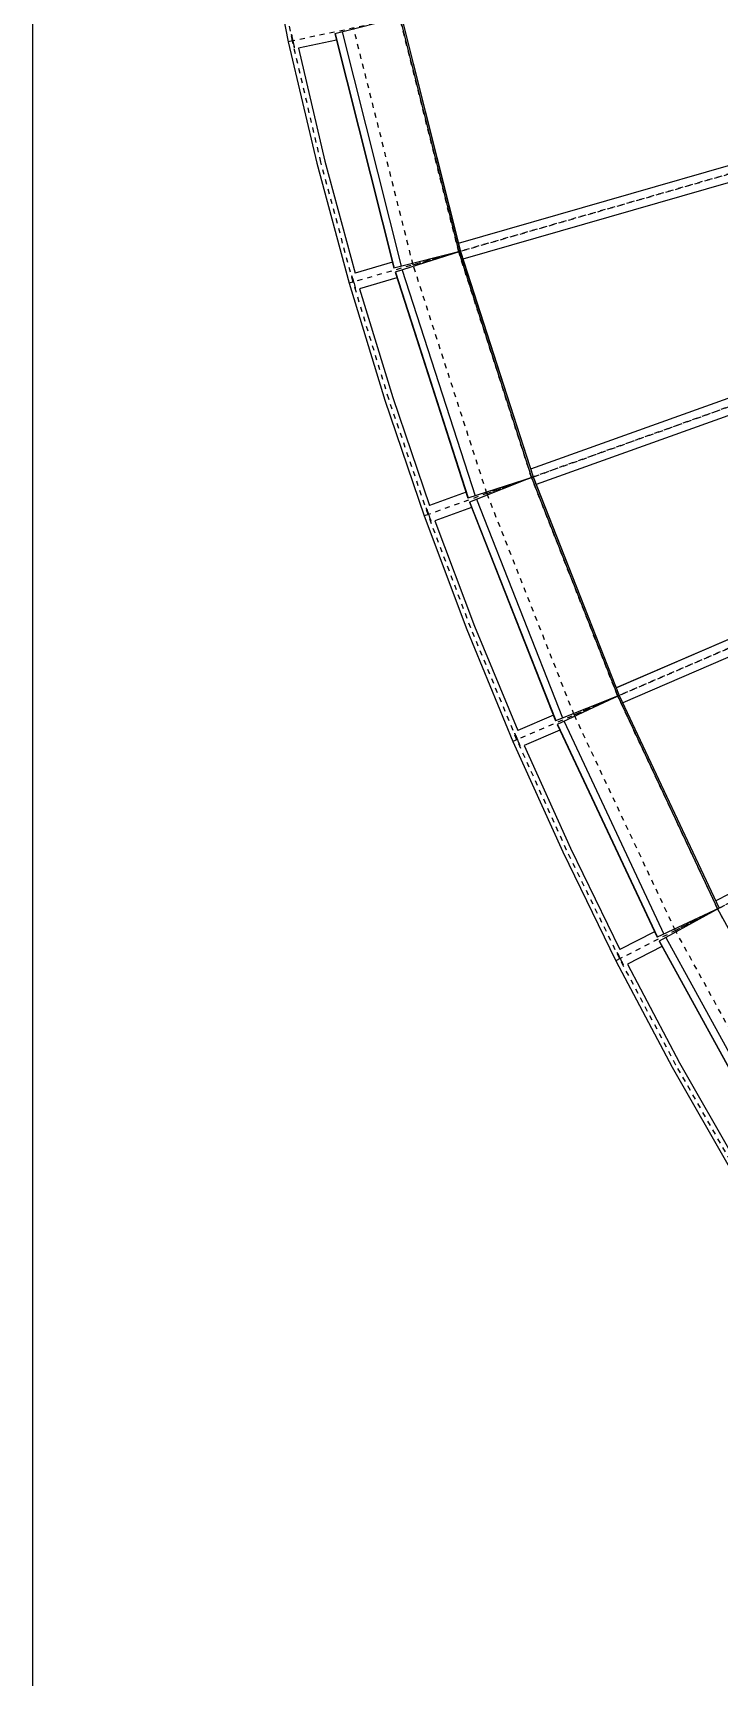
# Model space of a CAD drawing. Header units: millimetres. Extents: x 149919 to 150445, y 136651 to 136866.
# Drawn here: x 150191.66 to 150205.24, y 136682.97 to 136715.48 of the extents above; entities that cross this region are included whole.
import ezdxf

# ---------------------------------------------------------------- set-up
doc = ezdxf.new("R2010")
doc.units = ezdxf.units.MM
doc.header["$LTSCALE"] = 0.25
doc.linetypes.add('CENTER', pattern=[50.8, 31.75, -6.35, 6.35, -6.35])
doc.linetypes.add('XKITLINE00', pattern=[0])

# ---------------------------------------------------------------- blocks, each defined once
blk = doc.blocks.new('çatıı')
at = {"color": 8, "linetype": 'XKITLINE00'}
for p, q in [((5444.4, 6722.3), (5490.1, 6492.7)), ((5713.6, 6541.8), (5582.4, 6508.8)), ((5710.5, 6541.1), (5827.2, 6077.5)), ((5713.7, 6541.7), (5830.2, 6078.5)), ((5713.8, 6541.8), (5830.4, 6078.5)), ((5496, 6508), (5496.1, 6507.7)), ((5496.1, 6507.7), (5496.7, 6505.8)), ((5496.2, 6507.4), (5496.2, 6507.3)), ((5496.2, 6507.3), (5496.8, 6505.4)), ((5496.7, 6505.8), (5497.3, 6503.4)), ((5496.8, 6505.4), (5497.4, 6503.1)), ((5497.3, 6503.4), (5498, 6500.7)), ((5497.4, 6503.1), (5498, 6500.5)), ((5582.4, 6508.8), (5699, 6045.3)), ((5582.9, 6508.9), (5699.5, 6045.4)), ((5596.8, 6512.4), (5713.5, 6048.9)), ((5498.4, 6494.5), (5490.1, 6492.7)), ((5498.4, 6494.5), (5490.1, 6492.7)), ((5490.1, 6492.7), (5546.3, 6253)), ((5497.4, 6494.3), (5497.4, 6494.2)), ((5497.4, 6494.2), (5497.4, 6494.2)), ((5498, 6500.7), (5498.7, 6497.7)), ((5498, 6500.5), (5498.7, 6497.6)), ((5499.3, 6494.7), (5498.4, 6494.5)), ((5499.3, 6494.7), (5498.4, 6494.5)), ((5498.7, 6497.7), (5499.4, 6494.7)), ((5498.7, 6497.6), (5499.3, 6494.7)), ((5499.3, 6494.7), (5499.9, 6491.7)), ((5499.4, 6494.7), (5500, 6491.6)), ((5499.9, 6491.7), (5500.5, 6488.8)), ((5500, 6491.6), (5500.5, 6488.6)), ((5500.5, 6488.8), (5500.9, 6486.1)), ((5500.5, 6488.6), (5501, 6485.8)), ((5500.9, 6486.1), (5501.3, 6483.8)), ((5501, 6485.8), (5501.4, 6483.4)), ((5501.3, 6483.8), (5501.6, 6481.9)), ((5501.4, 6483.4), (5501.7, 6481.4)), ((5501.6, 6481.9), (5501.6, 6481.7)), ((5501.7, 6481.4), (5501.7, 6481.1)), ((5585.5, 6496.3), (5510.3, 6480.5)), ((5510.3, 6480.5), (5562.6, 6257.1)), ((6587.6, 6313.3), (5826.4, 6094.3)), ((6587.6, 6313.3), (5826.4, 6094.3)), ((6596.5, 6282.3), (5835.3, 6063.3)), ((6596.5, 6282.3), (5835.3, 6063.3)), ((5546.3, 6253), (5610.3, 6015.3)), ((5562.6, 6257.1), (5622.2, 6035.5)), ((5696.1, 6056.8), (5622.2, 6035.6)), ((5830.3, 6078.3), (5699, 6045.3)), ((5830.2, 6078.5), (5701.4, 6037)), ((5827.2, 6077.5), (5971.1, 5631.3)), ((5830.3, 6078.3), (5974.2, 5632.5)), ((5830.4, 6078.5), (5974.3, 5632.4)), ((5619.3, 6017.9), (5610.3, 6015.3)), ((5619.3, 6017.9), (5610.3, 6015.3)), ((5610.3, 6015.3), (5680.8, 5784.1)), ((5615.1, 6031), (5615.2, 6030.7)), ((5615.2, 6030.7), (5615.9, 6028.8)), ((5615.2, 6030.4), (5615.3, 6030.3)), ((5615.3, 6030.3), (5616, 6028.4)), ((5615.9, 6028.8), (5616.7, 6026.5)), ((5616, 6028.4), (5616.7, 6026.2)), ((5616.7, 6026.5), (5617.5, 6023.9)), ((5616.7, 6026.2), (5617.6, 6023.6)), ((5617.5, 6023.9), (5618.4, 6021)), ((5617.6, 6023.6), (5618.4, 6020.8)), ((5618.4, 6021), (5619.3, 6017.9)), ((5618.4, 6020.8), (5619.3, 6017.9)), ((5619.3, 6017.9), (5620.2, 6014.9)), ((5619.3, 6017.9), (5620.1, 6015)), ((5620.1, 6015), (5620.9, 6012.2)), ((5620.2, 6014.9), (5621, 6012)), ((5705, 6025.8), (5631.1, 6004.5)), ((5701.4, 6037), (5845.4, 5590.7)), ((5701.9, 6037.1), (5845.9, 5590.9)), ((5715.6, 6041.5), (5859.6, 5595.3)), ((5620.9, 6012.2), (5621.5, 6009.5)), ((5621, 6012), (5621.6, 6009.3)), ((5621.5, 6009.5), (5622.1, 6007.2)), ((5621.6, 6009.3), (5622.2, 6006.9)), ((5622.1, 6007.2), (5622.5, 6005.3)), ((5622.2, 6006.9), (5622.6, 6004.9)), ((5622.5, 6005.3), (5622.5, 6005.2)), ((5622.6, 6004.9), (5622.7, 6004.6)), ((5631.1, 6004.6), (5696.8, 5789.2)), ((6703.2, 5910.7), (5969.3, 5647.8)), ((6703.2, 5910.7), (5969.4, 5647.8)), ((6714, 5880.4), (5980.2, 5617.5)), ((6714, 5880.3), (5980.2, 5617.4)), ((5696.8, 5789.2), (5769.4, 5576.1)), ((5680.8, 5784.1), (5758.7, 5555.2)), ((5974.2, 5632.3), (5845.4, 5590.7)), ((5974.1, 5632.5), (5848.2, 5582.8)), ((5971.1, 5631.3), (6141.7, 5198.9)), ((5974.2, 5632.3), (6144.6, 5200.3)), ((5974.3, 5632.4), (6144.8, 5200.3)), ((5841.7, 5602.1), (5769.3, 5576.2)), ((5762.5, 5571.2), (5762.6, 5570.9)), ((5762.6, 5570.9), (5763.5, 5569)), ((5762.7, 5570.6), (5762.8, 5570.4)), ((5762.8, 5570.4), (5763.6, 5568.7)), ((5763.5, 5569), (5764.4, 5566.8)), ((5763.6, 5568.7), (5764.5, 5566.5)), ((5764.4, 5566.8), (5765.4, 5564.2)), ((5764.5, 5566.5), (5765.5, 5564)), ((5765.4, 5564.2), (5766.5, 5561.3)), ((5765.5, 5564), (5766.5, 5561.2)), ((5766.5, 5561.3), (5767.6, 5558.4)), ((5766.5, 5561.2), (5767.6, 5558.4)), ((5852.6, 5571.7), (5780.2, 5545.8)), ((5848.2, 5582.8), (6018.8, 5150.5)), ((5848.7, 5583), (6019.2, 5150.6)), ((5862.1, 5588.3), (6032.6, 5155.9)), ((5767.6, 5558.4), (5758.7, 5555.2)), ((5767.6, 5558.4), (5758.7, 5555.2)), ((5758.7, 5555.2), (5843.1, 5331)), ((5767.6, 5558.4), (5768.6, 5555.4)), ((5767.6, 5558.4), (5768.6, 5555.5)), ((5768.6, 5555.5), (5769.5, 5552.7)), ((5768.6, 5555.4), (5769.6, 5552.5)), ((5769.5, 5552.7), (5770.3, 5550.2)), ((5769.6, 5552.5), (5770.5, 5549.9)), ((5770.3, 5550.2), (5771, 5547.9)), ((5770.5, 5549.9), (5771.2, 5547.5)), ((5771, 5547.9), (5771.5, 5546)), ((5771.2, 5547.5), (5771.7, 5545.6)), ((5771.5, 5546), (5771.6, 5545.9)), ((5771.7, 5545.6), (5771.8, 5545.3)), ((5780.2, 5545.8), (5858.7, 5337.2)), ((6865.7, 5528.9), (6138.8, 5215.3)), ((6865.7, 5528.9), (6138.9, 5215.3)), ((6878.4, 5499.3), (6151.6, 5185.7)), ((6878.5, 5499.3), (6151.6, 5185.7)), ((5858.7, 5337.2), (5943.8, 5131.1)), ((5843.1, 5331), (5934.5, 5109.6)), ((6144.7, 5200.1), (6018.8, 5150.5)), ((6144.6, 5200.3), (6022.1, 5142.8)), ((6141.7, 5198.9), (6339.3, 4778.2)), ((6144.7, 5200.1), (6342.1, 4779.8)), ((6144.8, 5200.3), (6342.3, 4779.8)), ((6014.4, 5161.6), (5943.8, 5131.1)), ((6022.1, 5142.8), (6219.7, 4722.1)), ((6022.5, 5143), (6220.1, 4722.3)), ((6035.5, 5149.1), (6233.1, 4728.4)), ((7030.1, 5147.9), (6335.4, 4794.4)), ((7030.1, 5147.9), (6335.4, 4794.4)), ((5943.1, 5113.3), (5934.5, 5109.6)), ((5943.1, 5113.3), (5934.5, 5109.6)), ((5934.5, 5109.6), (6032.9, 4891.1)), ((5937.3, 5125.7), (5937.4, 5125.4)), ((5937.4, 5125.4), (5938.4, 5123.6)), ((5937.5, 5125.1), (5937.6, 5125)), ((5937.6, 5125), (5938.5, 5123.3)), ((5938.4, 5123.6), (5939.4, 5121.4)), ((5938.5, 5123.3), (5939.5, 5121.2)), ((5939.4, 5121.4), (5940.6, 5118.9)), ((5939.5, 5121.2), (5940.7, 5118.7)), ((5940.6, 5118.9), (5941.9, 5116.2)), ((5940.7, 5118.7), (5941.9, 5116.1)), ((5941.9, 5116.2), (5943.2, 5113.3)), ((5941.9, 5116.1), (5943.1, 5113.3)), ((5943.1, 5113.3), (5944.3, 5110.5)), ((5943.2, 5113.3), (5944.4, 5110.4)), ((5944.3, 5110.5), (5945.4, 5107.8)), ((5944.4, 5110.4), (5945.5, 5107.6)), ((5945.4, 5107.8), (5946.4, 5105.2)), ((5945.5, 5107.6), (5946.6, 5105)), ((5946.4, 5105.2), (5947.2, 5103)), ((5946.6, 5105), (5947.4, 5102.7)), ((6027.2, 5131.9), (5956.6, 5101.5)), ((5947.2, 5103), (5947.9, 5101.2)), ((5947.4, 5102.7), (5948.1, 5100.8)), ((5947.9, 5101.2), (5947.9, 5101)), ((5948.1, 5100.8), (5948.2, 5100.5)), ((5956.6, 5101.5), (6048.1, 4898.3)), ((6032.9, 4891.1), (6138.2, 4675.9)), ((6048.1, 4898.3), (6146.1, 4698)), ((6342.2, 4779.6), (6219.7, 4722.1)), ((6342.1, 4779.8), (6223.5, 4714.6)), ((6339.3, 4778.2), (6561.5, 4373.6)), ((6214.6, 4732.9), (6146, 4698)), ((6223.5, 4714.6), (6445.7, 4310)), ((6223.9, 4714.9), (6446.1, 4310.2)), ((6236.5, 4721.8), (6458.7, 4317.1)), ((6139.9, 4692.2), (6140.1, 4692)), ((6140.1, 4692), (6141.1, 4690.2)), ((6140.2, 4691.7), (6140.3, 4691.5)), ((6140.3, 4691.5), (6141.3, 4689.9)), ((6141.1, 4690.2), (6142.3, 4688.1)), ((6141.3, 4689.9), (6142.4, 4687.8)), ((6142.3, 4688.1), (6143.7, 4685.7)), ((6142.4, 4687.8), (6143.8, 4685.5)), ((6143.7, 4685.7), (6145.1, 4683)), ((6143.8, 4685.5), (6145.1, 4682.9)), ((6145.1, 4683), (6146.6, 4680.2)), ((6145.1, 4682.9), (6146.5, 4680.2)), ((6229.2, 4704.1), (6160.7, 4669.3)), ((6146.5, 4680.2), (6138.2, 4675.9)), ((6146.5, 4680.2), (6138.2, 4675.9)), ((6138.2, 4675.9), (6249.4, 4465.6)), ((6146.5, 4680.2), (6147.9, 4677.5)), ((6146.6, 4680.2), (6148, 4677.4)), ((6147.9, 4677.5), (6149.2, 4674.8)), ((6148, 4677.4), (6149.3, 4674.6)), ((6149.2, 4674.8), (6150.3, 4672.4)), ((6149.3, 4674.6), (6150.5, 4672.1)), ((6150.3, 4672.4), (6151.3, 4670.2)), ((6150.5, 4672.1), (6151.5, 4669.9)), ((6151.3, 4670.2), (6152, 4668.4)), ((6151.5, 4669.9), (6152.2, 4668)), ((6152, 4668.4), (6152.1, 4668.3)), ((6152.2, 4668), (6152.4, 4667.7)), ((6160.7, 4669.3), (6264.1, 4473.7)), ((6249.4, 4465.6), (6367.2, 4258.8)), ((6264.1, 4473.7), (6373.7, 4281.3))]:
    blk.add_line(p, q, dxfattribs=at)
at = {"color": 8, "linetype": 'CENTER'}
for p, q in [((5498.4, 6494.5), (5452.6, 6723.8)), ((6501.3, 6705.8), (5498.4, 6494.5)), ((5827.2, 6077.5), (5710.5, 6541.1)), ((5737, 6051.8), (5619.2, 6519.9)), ((5554.5, 6255.1), (5498.4, 6494.5)), ((6616.5, 6304.8), (5618.4, 6017.7)), ((5737, 6051.8), (6616.5, 6304.8)), ((5618.4, 6017.7), (5554.5, 6255.1)), ((5882.9, 5599.7), (5737, 6051.8)), ((5971.1, 5631.3), (5827.2, 6077.5)), ((5688.8, 5786.7), (5618.4, 6017.7)), ((6731.6, 5903.8), (5766.6, 5558)), ((5882.9, 5599.7), (6731.6, 5903.8)), ((5766.6, 5558), (5688.8, 5786.7)), ((6141.7, 5198.9), (5971.1, 5631.3)), ((6055.6, 5161.8), (5882.9, 5599.7)), ((5850.9, 5334.1), (5766.6, 5558)), ((6895.4, 5524.2), (5942.2, 5112.9)), ((6055.6, 5161.8), (6895.4, 5524.2)), ((5942.2, 5112.9), (5850.9, 5334.1)), ((6339.3, 4778.2), (6141.7, 5198.9)), ((6255.7, 4735.7), (6055.6, 5161.8)), ((7059.2, 5144.6), (6145.7, 4679.7)), ((6255.7, 4735.7), (7059.2, 5144.6)), ((6040.5, 4894.7), (5942.2, 5112.9)), ((6145.7, 4679.7), (6040.5, 4894.7)), ((6561.5, 4373.6), (6339.3, 4778.2)), ((6480.8, 4325.9), (6255.7, 4735.7)), ((6256.8, 4469.6), (6145.7, 4679.7)), ((6374.4, 4263.1), (6256.8, 4469.6))]:
    blk.add_line(p, q, dxfattribs=at)
at = {"color": 8, "linetype": 'XKITLINE00'}
for centre in [(5498.4, 6494.5), (5498.4, 6494.5), (5498.4, 6494.5), (5554.5, 6255.1), (5554.5, 6255.1), (5737, 6051.8), (5737, 6051.8), (5737, 6051.8), (5827.2, 6077.5), (5827.2, 6077.5), (5618.4, 6017.7), (5618.4, 6017.7), (5618.4, 6017.7), (5688.8, 5786.7), (5688.8, 5786.7), (5971.1, 5631.3), (5971.1, 5631.3), (5882.9, 5599.7), (5882.9, 5599.7), (5882.9, 5599.7), (5766.6, 5558), (5766.6, 5558), (5766.6, 5558), (5850.9, 5334.1), (5850.9, 5334.1), (6141.7, 5198.9), (6141.7, 5198.9), (6055.6, 5161.8), (6055.6, 5161.8), (6055.6, 5161.8), (5942.2, 5112.9), (5942.2, 5112.9), (5942.2, 5112.9), (6040.5, 4894.7), (6040.5, 4894.7), (6339.3, 4778.2), (6339.3, 4778.2), (6255.7, 4735.7), (6255.7, 4735.7), (6255.7, 4735.7), (6145.7, 4679.7), (6145.7, 4679.7), (6145.7, 4679.7), (6256.8, 4469.6), (6256.8, 4469.6)]:
    blk.add_circle(centre, 0.05, dxfattribs=at)

msp = doc.modelspace()

# ---------------------------------------------------------------- linework, layer by layer
msp.add_lwpolyline([(150191.663, 136865.525), (150444.543, 136865.525), (150444.543, 136651.486), (150191.663, 136651.486)], close=True)

# ---------------------------------------------------------------- block references
at = {"xscale": 0.009999943142843078, "yscale": 0.009999943142843078, "zscale": 0.009999943142843078}
msp.add_blockref('çatıı', (150141.814, 136650.373), dxfattribs=at)

doc.saveas('drawing.dxf')
